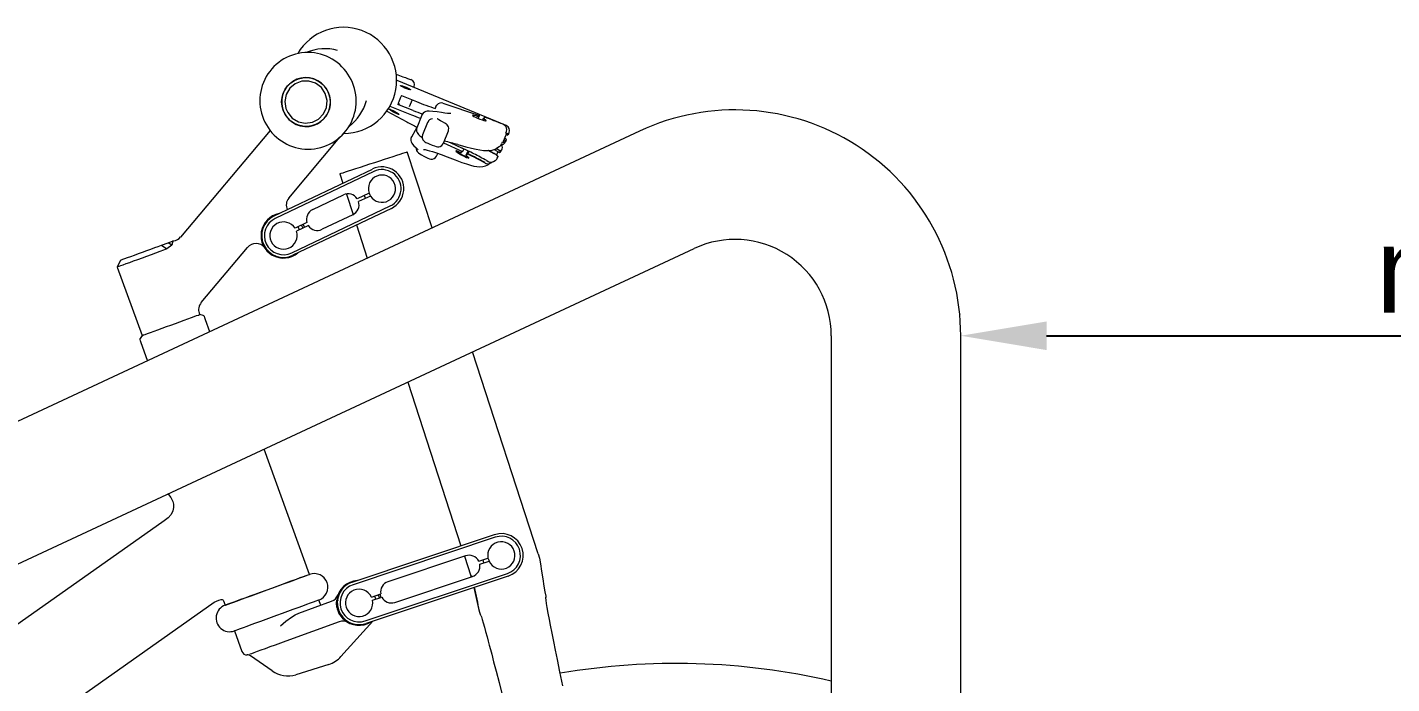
# Model space of a CAD drawing. Header units: millimetres. Extents: x -470 to 13540, y 264 to 3642.
# Drawn here: x 783 to 1418, y 3217 to 3522 of the extents above; entities that cross this region are included whole.
import ezdxf

# ---------------------------------------------------------------- set-up
doc = ezdxf.new("R2010")
doc.units = ezdxf.units.MM
doc.layers.add('ZANO_R', color=7, linetype='Continuous', lineweight=0)
doc.layers.add('ZANO_W', color=1, linetype='Continuous', lineweight=0)
doc.styles.add('Arial', font='arial.ttf')
doc.styles.get("Standard").update_dxf_attribs({"font": 'ARIALUNI.TTF'})
doc.dimstyles.new('pl i ang', dxfattribs={"dimtxt": 50, "dimasz": 50, "dimexe": 1.25, "dimexo": 0.625, "dimgap": 10, "dimtad": 1, "dimtoh": 1, "dimtxsty": 'Standard', "dimcen": 2.5, "dimclrd": 1, "dimclre": 1, "dimclrt": 1, "dimadec": 0, "dimazin": 0, "dimtfac": 1, "dimtmove": 0, "dimatfit": 3, "dimfxl": 1, "dimarcsym": 1})

# ---------------------------------------------------------------- blocks, each defined once
blk = doc.blocks.new('*D452')
at = {"layer": 'ZANO_W', "color": 1, "lineweight": -2}
for p, q in [((1217.53, 3388.47), (1217.53, 3388.47)), ((1818.38, 3388.47), (1818.38, 3388.47)), ((1257.53, 3378.47), (1778.38, 3378.47))]:
    blk.add_line(p, q, dxfattribs=at)
at = {"layer": 'ZANO_W', "color": 1}
for points in [[(1257.53, 3385.13), (1257.53, 3371.8), (1217.53, 3378.47)], [(1778.38, 3371.8), (1778.38, 3385.13), (1818.38, 3378.47)]]:
    blk.add_solid(points, dxfattribs=at)
at = {"layer": 'ZANO_W', "color": 1, "insert": (1517.95, 3408.89), "char_height": 40, "attachment_point": 5, "style": 'Arial'}
blk.add_mtext('min. 500', dxfattribs=at)

msp = doc.modelspace()

# ---------------------------------------------------------------- linework, layer by layer
at = {"layer": 'ZANO_R'}
for p, q in [((954.61, 3500.15), (957.71, 3499.05)), ((1005.91, 3476.34), (955.16, 3497.3)), ((962.93, 3494.09), (963.06, 3494.45)), ((956.56, 3489.09), (955.86, 3487.33)), ((957.06, 3490.27), (964.12, 3487.44)), ((962.08, 3488.26), (960.76, 3484.96)), ((950.27, 3483.05), (959.55, 3478.03)), ((951.7, 3485.34), (961.71, 3481.33)), ((955.42, 3486.17), (956.17, 3486.61)), ((962.48, 3483.34), (955.42, 3486.17)), ((973.15, 3485.11), (972.82, 3484.29)), ((976.4, 3486.68), (993.41, 3480.99)), ((964.27, 3475.59), (963.42, 3474.02)), ((966.55, 3481.17), (964.21, 3475.31)), ((966.61, 3481.15), (966.62, 3481.18)), ((969.28, 3477.79), (966.94, 3471.93)), ((993.41, 3480.99), (992.76, 3480.59)), ((992.86, 3479.62), (993.41, 3480.99)), ((995.09, 3479.62), (994.8, 3478.89)), ((995.11, 3479.63), (995.91, 3480.13)), ((1004.41, 3476.89), (1004.55, 3476.83)), ((1067.98, 3473.74), (268.22, 3100.8)), ((895.94, 3474.07), (854.28, 3424.43)), ((904.69, 3442.53), (928.45, 3470.85)), ((963.42, 3474.02), (961.77, 3470.97)), ((961.82, 3470.94), (961.83, 3470.98)), ((964.28, 3475.32), (964.27, 3475.28)), ((966.85, 3471.93), (966.89, 3471.71)), ((976.65, 3468.05), (978.99, 3473.91)), ((1005.95, 3472.66), (1004.42, 3468.83)), ((1004.82, 3469.82), (1005.52, 3469.53)), ((1005.17, 3468.66), (1005.52, 3469.53)), ((1005.52, 3469.53), (1005.99, 3469.81)), ((1005.66, 3468.95), (1006.01, 3469.83)), ((1005.73, 3472.77), (1006.06, 3473.59)), ((1005.73, 3472.77), (1005.73, 3472.77)), ((1005.75, 3472.17), (1006.46, 3471.88)), ((1006.46, 3471.88), (1006.81, 3472.76)), ((1006.93, 3472.15), (1006.46, 3471.88)), ((1006.63, 3472.65), (1006.81, 3472.76)), ((1006.95, 3472.17), (1006.93, 3472.15)), ((1006.95, 3472.17), (1007.3, 3473.05)), ((971.33, 3428.67), (959.8, 3464.09)), ((973.79, 3462.7), (974.11, 3463.29)), ((976.73, 3468.26), (985.53, 3464.19)), ((979.81, 3468.37), (985.33, 3465.82)), ((985.53, 3464.19), (984.89, 3463.79)), ((986.2, 3465.42), (985.53, 3464.19)), ((985.63, 3464.36), (985.62, 3464.36)), ((986.2, 3465.42), (985.63, 3464.36)), ((985.63, 3464.37), (985.63, 3464.36)), ((988.14, 3464.48), (987.1, 3462.55)), ((987.11, 3462.57), (987.92, 3463.07)), ((987.92, 3463.07), (988.57, 3464.28)), ((1000.2, 3463.17), (997.54, 3464.65)), ((1000.26, 3463.27), (997.75, 3464.66)), ((1000.24, 3465.15), (1002.8, 3463.73)), ((1001.41, 3465.38), (1001.11, 3465.55)), ((1001.46, 3465.49), (1001.23, 3465.61)), ((1001.35, 3462.62), (1002.15, 3464.1)), ((1001.35, 3462.62), (1002.15, 3464.09)), ((1001.87, 3466.01), (1002.67, 3466.51)), ((1002.8, 3463.73), (1003.27, 3464.01)), ((1003.29, 3464.02), (1003.74, 3464.85)), ((1004.04, 3468.55), (1003.72, 3467.73)), ((1003.74, 3464.85), (1003.79, 3464.94)), ((1003.79, 3464.94), (1003.8, 3464.97)), ((1003.92, 3467.31), (1003.84, 3467.27)), ((1003.92, 3467.31), (1004.57, 3467.69)), ((1004.05, 3468.56), (1004.04, 3468.55)), ((1004.47, 3468.94), (1005.17, 3468.66)), ((1004.99, 3468.55), (1005.17, 3468.66)), ((973.41, 3462.01), (973.73, 3462.61)), ((995.98, 3458.89), (996.11, 3458.82)), ((996.82, 3459.97), (997.51, 3459.58)), ((998.72, 3458.93), (998.72, 3458.93)), ((1000.02, 3459.61), (1000.68, 3459.98)), ((1001.64, 3460.97), (1001.65, 3461)), ((1001.65, 3461), (1001.7, 3461.09)), ((1001.7, 3461.09), (1002.15, 3461.92)), ((897.82, 3434.26), (943.67, 3456.08)), ((944.22, 3454.93), (898.36, 3433.11)), ((928.41, 3453.87), (929.84, 3449.49)), ((915.76, 3437.17), (930.09, 3443.99)), ((931.49, 3444.42), (934.59, 3434.89)), ((942.02, 3444.89), (936.48, 3442.25)), ((939.71, 3443.79), (940.37, 3442.41)), ((906, 3417.06), (951.86, 3438.88)), ((952.4, 3437.74), (906.54, 3415.91)), ((942.67, 3443.51), (937.13, 3440.88)), ((913.08, 3431.12), (907.54, 3428.48)), ((934.46, 3434.82), (920.13, 3428)), ((913.74, 3429.74), (908.2, 3427.11)), ((909.64, 3427.8), (908.98, 3429.17)), ((911.31, 3428.41), (910.6, 3429.93)), ((911.29, 3430.26), (911.94, 3428.89)), ((936.18, 3430.02), (941.19, 3414.62)), ((293.7, 3046.17), (1093.46, 3419.1)), ((845.32, 3420.6), (848.44, 3421.74)), ((845.32, 3420.6), (847.92, 3418.85)), ((850.15, 3420.56), (847.92, 3418.85)), ((850.15, 3420.56), (848.44, 3421.74)), ((863.87, 3393.88), (885.44, 3419.59)), ((826.28, 3413.67), (824.76, 3410.42)), ((824.76, 3410.42), (836.35, 3378.59)), ((863.19, 3388.36), (862.99, 3388.91)), ((864.81, 3387.93), (863.19, 3388.36)), ((865.72, 3386.06), (867.78, 3380.38)), ((836.35, 3378.59), (835.36, 3377.19)), ((835.42, 3377.15), (835.42, 3377.15)), ((838.91, 3366.92), (835.89, 3375.2)), ((1157.24, 3378.47), (1157.24, 2587.43)), ((1217.53, 2587.43), (1217.53, 3378.47)), ((1020.74, 3276.97), (990.14, 3370.93)), ((960, 3356.87), (984.81, 3280.69)), ((914.32, 3267.37), (893.1, 3325.68)), ((846.58, 3292.35), (520.22, 3062.22)), ((934.16, 3263.78), (1000.4, 3285.89)), ((1000.8, 3284.68), (934.56, 3262.58)), ((986.95, 3276.05), (950.82, 3263.99)), ((986.38, 3275.86), (989.36, 3266.7)), ((993.08, 3273.54), (997.39, 3274.98)), ((993.56, 3272.1), (997.88, 3273.54)), ((940.19, 3245.72), (1006.43, 3267.82)), ((1006.83, 3266.62), (940.59, 3244.51)), ((954.04, 3254.35), (990.17, 3266.41)), ((989.35, 3266.75), (989.52, 3266.2)), ((989.65, 3266.85), (989.82, 3266.3)), ((545.81, 3025.89), (869.95, 3254.45)), ((874.19, 3255.12), (874.95, 3253.04)), ((909.24, 3249.31), (924.57, 3254.89)), ((919.53, 3253.06), (918.66, 3255.44)), ((926.85, 3254.07), (926.97, 3255.33)), ((926.97, 3252.2), (926.85, 3254.07)), ((927.72, 3255.24), (926.97, 3255.33)), ((943.11, 3256.86), (947.42, 3258.3)), ((943.59, 3255.42), (947.91, 3256.86)), ((1024.28, 3257.32), (1024.35, 3256.61)), ((929.26, 3247.44), (928.16, 3248.95)), ((930.16, 3246.55), (929.26, 3247.44)), ((930.16, 3246.55), (930.42, 3246.82)), ((994.13, 3248.22), (993.37, 3250.16)), ((879.29, 3241.11), (882.77, 3231.57)), ((928.04, 3245.34), (903.32, 3236.35)), ((943.74, 3245.56), (928.94, 3229.14)), ((896.86, 3222.44), (886.88, 3229.45)), ((923.3, 3225.52), (907.94, 3220.72))]:
    msp.add_line(p, q, dxfattribs=at)
at = {"layer": 'ZANO_R', "flags": 128}
for points in [[(921.83, 3493.88), (922.87, 3492.12), (923.59, 3490.2), (923.95, 3488.19), (923.96, 3486.14), (923.59, 3484.14), (922.88, 3482.23), (921.84, 3480.48), (920.5, 3478.95), (918.91, 3477.69), (917.12, 3476.74), (915.19, 3476.12), (913.18, 3475.86), (911.14, 3475.97), (909.16, 3476.44), (907.29, 3477.26), (905.59, 3478.4), (904.12, 3479.82), (902.92, 3481.48), (902.04, 3483.33), (901.5, 3485.3), (901.31, 3487.34), (901.49, 3489.37), (902.03, 3491.34), (902.91, 3493.17), (904.11, 3494.82), (905.58, 3496.22), (907.27, 3497.33), (909.14, 3498.12), (911.13, 3498.56), (913.16, 3498.64), (915.17, 3498.35), (917.11, 3497.7), (918.9, 3496.72), (920.49, 3495.43), (921.83, 3493.88)], [(922.46, 3492.91), (921.28, 3494.59), (919.82, 3496.03), (918.14, 3497.19), (916.28, 3498.02), (914.3, 3498.52), (912.27, 3498.65), (910.25, 3498.41), (908.31, 3497.82), (906.51, 3496.88), (904.91, 3495.64), (903.55, 3494.13), (902.49, 3492.39), (901.76, 3490.5), (901.37, 3488.49), (901.35, 3486.45), (901.69, 3484.43), (902.39, 3482.51), (903.41, 3480.73), (904.73, 3479.17), (906.31, 3477.86), (908.09, 3476.86), (910.01, 3476.19), (912.03, 3475.88), (914.06, 3475.93), (916.05, 3476.35), (917.93, 3477.11), (919.63, 3478.21), (921.12, 3479.59), (922.33, 3481.22), (923.23, 3483.04), (923.8, 3485), (924, 3487.03), (923.84, 3489.07), (923.32, 3491.05), (922.46, 3492.91)], [(904.16, 3482.35), (906.27, 3479.79), (909.1, 3478.07), (912.33, 3477.38), (915.63, 3477.81), (918.54, 3479.29), (920.83, 3481.69), (922.17, 3484.68), (922.45, 3488), (921.62, 3491.23), (919.8, 3493.98), (917.14, 3496), (914.02, 3497.02), (910.69, 3496.95), (907.62, 3495.78), (905.11, 3493.65), (903.45, 3490.8), (902.83, 3487.55), (903.32, 3484.25), (904.16, 3482.35)], [(955.15, 3497.3), (955.13, 3497.31), (955.08, 3497.32), (955.08, 3497.31)], [(961.33, 3492.99), (961.04, 3492.99), (960.43, 3493.14), (959.61, 3493.41), (958.69, 3493.77), (957.82, 3494.15), (957.13, 3494.5), (956.73, 3494.76), (956.66, 3494.9), (956.96, 3494.9), (957.56, 3494.75), (958.39, 3494.47), (959.3, 3494.12), (960.17, 3493.74), (960.86, 3493.39), (961.27, 3493.13), (961.33, 3492.99)], [(957.71, 3499.05), (958.93, 3498.62), (959.99, 3498.24), (960.82, 3497.95), (961.34, 3497.76), (961.52, 3497.7)], [(955.94, 3481.48), (955.65, 3481.51), (955.08, 3481.71), (954.29, 3482.07), (953.42, 3482.53), (952.6, 3483.01), (951.95, 3483.44), (951.57, 3483.77), (951.52, 3483.93), (951.8, 3483.9), (952.38, 3483.69), (953.17, 3483.33), (954.03, 3482.88), (954.86, 3482.4), (955.51, 3481.96), (955.89, 3481.64), (955.94, 3481.48)], [(980.14, 3481.92), (980.13, 3481.92), (979.9, 3481.91), (979.39, 3481.91), (978.56, 3481.96), (977.36, 3482.09), (975.76, 3482.32), (973.73, 3482.64), (971.66, 3482.92), (969.98, 3483.03), (969.02, 3482.97), (968.44, 3482.84), (967.77, 3482.54), (967.15, 3482.04), (966.66, 3481.32), (966.62, 3481.18)], [(973.15, 3485.11), (973.55, 3485.8), (973.69, 3485.95)], [(978.94, 3473.91), (979.08, 3474.23), (979.15, 3475.04), (979.01, 3475.7), (978.76, 3476.23), (978.45, 3476.63), (978.14, 3476.92), (977.83, 3477.15), (977.36, 3477.43), (976.28, 3478), (975.28, 3478.54), (974.55, 3478.96), (974.07, 3479.28), (973.82, 3479.47), (973.8, 3479.49)], [(991.83, 3480.78), (991.01, 3481.02), (990.45, 3481.12), (990.22, 3481.08), (990.35, 3480.9), (990.81, 3480.59), (991.56, 3480.2), (992.51, 3479.77), (993.57, 3479.33), (994.61, 3478.95), (995.52, 3478.66), (996.2, 3478.5), (996.58, 3478.47), (996.61, 3478.6), (996.3, 3478.85), (995.67, 3479.21)], [(995.11, 3479.63), (995.09, 3479.61), (995.1, 3479.58), (995.14, 3479.53), (995.2, 3479.48), (995.28, 3479.42), (995.39, 3479.36), (995.52, 3479.29), (995.67, 3479.21)], [(961.84, 3470.98), (961.54, 3470.21), (961.49, 3469.41), (961.63, 3468.72), (961.89, 3468.14), (962.25, 3467.58), (962.81, 3466.93), (963.76, 3466.04), (964.38, 3465.46), (964.72, 3465.12), (964.86, 3464.96), (964.86, 3464.97)], [(964.28, 3475.32), (964.08, 3474.55), (964.12, 3473.75), (964.34, 3473.1), (964.65, 3472.56), (965.04, 3472.08), (965.62, 3471.56), (966.6, 3470.84), (966.79, 3470.7)], [(966.96, 3471.94), (966.77, 3471.29), (966.79, 3470.54), (967.09, 3469.7), (967.38, 3469.29), (967.71, 3468.96), (968.04, 3468.71), (968.48, 3468.45), (969.32, 3468.03), (970.35, 3467.58), (971.08, 3467.29)], [(928.41, 3453.87), (928.58, 3453.92), (929.08, 3454.09), (929.9, 3454.35), (931.02, 3454.72), (932.42, 3455.17), (934.07, 3455.71), (935.93, 3456.32), (937.97, 3456.98), (940.14, 3457.69), (942.39, 3458.42), (944.68, 3459.17), (946.96, 3459.91), (949.17, 3460.63), (951.28, 3461.32), (953.24, 3461.95), (955, 3462.53), (956.53, 3463.02), (957.79, 3463.44), (958.76, 3463.75), (959.42, 3463.97), (959.76, 3464.08), (959.8, 3464.09)], [(963.93, 3465.88), (963.96, 3465.28), (964.18, 3464.62), (964.45, 3464.19), (964.75, 3463.84), (965.09, 3463.55), (965.64, 3463.15), (966.49, 3462.62), (967.49, 3462.05), (968.1, 3461.73)], [(967.42, 3465.17), (967.43, 3465.17), (967.68, 3465.16), (968.19, 3465.08), (969.01, 3464.91), (970.2, 3464.59), (971.59, 3464.16), (973.35, 3463.56), (975.54, 3462.77), (978.31, 3461.74), (980.87, 3460.77)], [(971.08, 3467.29), (971.42, 3467.15), (972.41, 3466.8), (973.3, 3466.54), (973.84, 3466.44), (974.44, 3466.43), (975.18, 3466.6), (975.84, 3466.98), (976.4, 3467.58), (976.6, 3468.05)], [(984, 3464.06), (983.21, 3464.38), (982.68, 3464.54), (982.46, 3464.51), (982.56, 3464.29), (982.99, 3463.92), (983.7, 3463.44), (984.6, 3462.89), (985.6, 3462.34), (986.59, 3461.84), (987.46, 3461.46), (988.11, 3461.23), (988.47, 3461.18), (988.51, 3461.31), (988.22, 3461.62), (987.63, 3462.06)], [(983.34, 3467.42), (983.39, 3467.41), (987.13, 3466.43), (989.7, 3465.8), (991.86, 3465.31), (993.66, 3464.96), (995.35, 3464.72), (996.73, 3464.63), (998.05, 3464.67), (999.33, 3464.87), (1000.26, 3465.16), (1001.04, 3465.51), (1001.69, 3465.87), (1001.87, 3465.98)], [(1003.29, 3467.07), (1003.5, 3467.12), (1003.92, 3467.31)], [(968.1, 3461.73), (968.4, 3461.57), (969.31, 3461.14), (970.19, 3460.81), (970.75, 3460.68), (971.57, 3460.7), (972.33, 3460.95), (972.98, 3461.43), (973.38, 3462.01)], [(980.87, 3460.77), (982.12, 3460.3), (985.25, 3459.16), (987.43, 3458.42), (989.26, 3457.86), (990.83, 3457.47), (992.27, 3457.22), (993.61, 3457.13), (994.94, 3457.22), (996.18, 3457.53), (996.96, 3457.86), (997.62, 3458.21), (997.9, 3458.39)], [(987.11, 3462.57), (987.09, 3462.54), (987.1, 3462.51), (987.13, 3462.46), (987.19, 3462.4), (987.27, 3462.33), (987.37, 3462.25), (987.49, 3462.16), (987.63, 3462.06)], [(998.75, 3459.07), (998.92, 3459.16), (999.06, 3459.29)], [(942.02, 3444.89), (942.38, 3444.04), (942.67, 3443.51)], [(847.92, 3418.85), (846.34, 3418.27), (844.55, 3417.62), (842.6, 3416.91), (840.54, 3416.16), (838.42, 3415.39), (836.3, 3414.62), (834.22, 3413.86), (832.24, 3413.14), (830.41, 3412.47), (828.78, 3411.88), (827.38, 3411.37), (826.26, 3410.96), (825.43, 3410.66), (824.93, 3410.48), (824.76, 3410.42)], [(826.28, 3413.67), (826.32, 3413.69), (826.66, 3413.81), (827.34, 3414.06), (828.32, 3414.42), (829.58, 3414.88), (831.08, 3415.42), (832.78, 3416.04), (834.62, 3416.71), (836.54, 3417.41), (838.48, 3418.11), (840.39, 3418.81), (842.2, 3419.47), (843.86, 3420.07), (845.32, 3420.6)], [(848.44, 3421.74), (848.9, 3421.91), (849.98, 3422.3), (850.44, 3422.47), (850.44, 3422.47)], [(850.99, 3422.6), (850.99, 3422.6), (850.97, 3422.59), (850.91, 3422.53), (850.81, 3422.44), (850.7, 3422.3), (850.59, 3422.11), (850.52, 3421.97), (850.44, 3421.75), (850.42, 3421.67), (850.39, 3421.55), (850.35, 3421.38), (850.34, 3421.35), (850.28, 3421.04), (850.15, 3420.56)], [(850.99, 3422.6), (850.72, 3422.54), (850.44, 3422.47)], [(836.35, 3378.59), (836.51, 3378.65), (837.01, 3378.83), (837.81, 3379.12), (838.91, 3379.52), (840.28, 3380.02), (841.88, 3380.6), (843.68, 3381.25), (845.62, 3381.96), (847.67, 3382.71), (849.77, 3383.47), (851.87, 3384.24), (853.92, 3384.98), (855.86, 3385.69), (857.66, 3386.34), (859.26, 3386.93), (860.63, 3387.42), (861.73, 3387.83), (862.54, 3388.12), (863.03, 3388.3), (863.19, 3388.36)], [(864.81, 3387.91), (864.81, 3387.93), (864.81, 3387.92)], [(865.15, 3387.61), (865.18, 3387.53), (865.37, 3387), (865.72, 3386.06)], [(835.89, 3375.2), (835.55, 3376.13), (835.36, 3376.67), (835.35, 3376.68)], [(848.24, 3304.75), (848.55, 3304.54), (849.69, 3303.2), (850.61, 3301.34), (850.92, 3300.06), (850.99, 3298.57), (850.66, 3296.95), (849.83, 3295.31), (848.44, 3293.77), (846.55, 3292.32)], [(994.97, 3274.17), (995.2, 3273.38), (995.45, 3272.73)], [(997.39, 3274.98), (997.43, 3274.82), (997.88, 3273.54)], [(1020.74, 3276.97), (1021.33, 3274.97), (1021.88, 3272.3), (1022.38, 3268.96), (1022.86, 3265.34), (1023.36, 3261.87), (1023.85, 3259.21), (1024.28, 3257.32)], [(874.95, 3253.04), (875.12, 3253.1), (875.62, 3253.29), (876.45, 3253.59), (877.59, 3254), (879.02, 3254.52), (880.72, 3255.14), (882.65, 3255.85), (884.79, 3256.62), (887.1, 3257.47), (889.54, 3258.35), (892.07, 3259.27), (894.64, 3260.21), (897.2, 3261.14), (899.73, 3262.06), (902.17, 3262.95), (904.48, 3263.79), (906.62, 3264.57), (908.55, 3265.27), (910.25, 3265.89), (911.68, 3266.41), (912.82, 3266.83), (913.65, 3267.13), (914.15, 3267.31), (914.32, 3267.37)], [(914.32, 3267.37), (914.31, 3267.37), (914.05, 3267.27), (913.46, 3267.06), (912.54, 3266.73), (911.33, 3266.28), (909.82, 3265.73), (908.06, 3265.09), (906.06, 3264.37), (903.87, 3263.57), (901.52, 3262.71), (899.06, 3261.82), (896.51, 3260.89), (893.94, 3259.95), (891.38, 3259.02), (888.87, 3258.11), (886.46, 3257.23), (884.2, 3256.41), (882.11, 3255.65), (880.23, 3254.97), (878.6, 3254.37), (877.25, 3253.88), (876.19, 3253.49), (875.45, 3253.23), (875.04, 3253.07), (874.95, 3253.04)], [(989.35, 3266.75), (989.65, 3266.85), (989.65, 3266.85)], [(869.95, 3254.45), (872.01, 3255.45), (873.21, 3255.69), (873.55, 3255.67), (873.85, 3255.58), (873.97, 3255.5), (874.07, 3255.39), (874.19, 3255.12)], [(918.66, 3255.44), (918.49, 3255.38), (917.99, 3255.2), (917.16, 3254.9), (916.03, 3254.48), (914.6, 3253.96), (912.9, 3253.34), (910.96, 3252.64), (908.82, 3251.86), (906.51, 3251.02), (904.07, 3250.13), (901.55, 3249.21), (898.98, 3248.28), (896.41, 3247.34), (893.88, 3246.42), (891.44, 3245.53), (889.13, 3244.69), (886.99, 3243.91), (885.06, 3243.21), (883.36, 3242.59), (881.93, 3242.07), (880.79, 3241.66), (879.96, 3241.36), (879.46, 3241.17), (879.29, 3241.11)], [(945.11, 3255.92), (944.83, 3256.86), (944.63, 3257.37)], [(946.8, 3256.49), (946.5, 3257.47), (946.32, 3257.93)], [(947.04, 3258.18), (947.51, 3256.8), (947.53, 3256.73)], [(1032.26, 3215.51), (1030.91, 3222.02), (1029.71, 3227.83), (1028.85, 3232.06), (1028.02, 3236.15), (1027.23, 3240.07), (1026.5, 3243.79), (1025.98, 3246.46), (1025.45, 3249.29), (1024.96, 3252.04), (1024.64, 3253.9), (1024.41, 3255.43), (1024.34, 3256.45), (1024.38, 3256.86)], [(900.71, 3243.5), (900.74, 3243.52), (903.28, 3245.57), (905.91, 3247.5), (907.54, 3248.52), (909.24, 3249.31)], [(994.02, 3248.23), (994.04, 3248.28), (994.32, 3247.64), (994.69, 3246.45), (995.17, 3244.81), (995.73, 3242.87), (996.3, 3240.79), (996.95, 3238.41), (997.51, 3236.32), (997.99, 3234.51), (998.52, 3232.51), (999.11, 3230.26), (1000.02, 3226.77), (1001.16, 3222.39), (1002.54, 3217.04), (1004.17, 3210.68)], [(903.32, 3236.35), (900.76, 3235.41), (898.25, 3234.5), (895.85, 3233.63), (893.62, 3232.82), (891.6, 3232.08), (889.85, 3231.44), (888.39, 3230.91), (887.26, 3230.5), (886.48, 3230.22)]]:
    msp.add_lwpolyline(points, dxfattribs=at)
at = {"layer": 'ZANO_R'}
for centre, radius, start, end in [((930.13, 3497.33), 24.7, 270.27175, 149.71075), ((913.53, 3487.91), 22.37, 29.65921, 210.34073), ((921.52, 3489.49), 22.55, 75.00315, 112.73944), ((913.67, 3487.68), 22.37, 209.65953, 30.34041), ((960.67, 3495.31), 2.54, 340.41751, 70.41751), ((919.12, 3493.78), 22.44, 307.23974, 344.918), ((959.45, 3493.27), 12.19, 229.97725, 253.11931), ((1028.97, 3649.25), 178.73, 248.16196, 249.71899), ((1025.9, 3641.11), 165.62, 248.09874, 251.3663), ((975.62, 3484.19), 2.61, 72.64724, 137.5541), ((1112.41, 3378.47), 105.12, 0, 115), ((1020.58, 3590.5), 127.96, 241.51705, 243.91516), ((1009.03, 3598.81), 126.65, 248.05757, 250.1188), ((971.76, 3476.88), 2.62, 93.75228, 159.5576), ((992.74, 3482.84), 2.25, 246.34228, 270.72087), ((936.34, 3311.33), 179.01, 67.65084, 70.5633), ((1003.7, 3474.44), 2.5, 340.16921, 55.69566), ((1004.94, 3473.99), 2.54, 338.22457, 67.56172), ((916.63, 3221.8), 254.53, 74.80473, 76.268), ((1004.6, 3468.79), 1.72, 36.05639, 74.34778), ((1006.25, 3473.89), 1.3, 243.72797, 287.10942), ((993.69, 3478), 17.38, 230.75164, 252.35893), ((985, 3465.75), 1.96, 239.26773, 266.78624), ((919.8, 3324.23), 156.02, 62.93859, 65.16317), ((916.35, 3315.2), 164.28, 61.00855, 64.17607), ((911.67, 3306.2), 174.61, 61.09248, 64.07264), ((911.78, 3306.95), 175.06, 60.93534, 63.17461), ((998.47, 3458.79), 4.71, 39.82964, 68.40241), ((998.4, 3458.65), 4.97, 41.0905, 68.10843), ((999.98, 3461.5), 4.14, 37.27593, 69.83864), ((999.61, 3460.87), 4.97, 41.08697, 68.10936), ((1001.58, 3468.55), 2.29, 297.93518, 339.00282), ((1001.57, 3466.18), 2.54, 331.5958, 25.64729), ((1004.62, 3470.17), 1.66, 246.35432, 282.94931), ((1003.3, 3469.89), 2.54, 300, 338.22457), ((948.04, 3446.91), 10.16, 295.4479, 115.4479), ((997.32, 3461.05), 2.54, 256.12764, 316.92369), ((998.76, 3461.78), 2.52, 240.68463, 300.27611), ((999.41, 3462.18), 2.54, 300, 331.54315), ((948.04, 3446.91), 6.35, 212.34, 198.55579), ((948.04, 3446.91), 8.89, 295.4479, 115.4479), ((932.27, 3439.41), 5.08, 34.07482, 115.4479), ((908.22, 3439.32), 4.77, 137.79374, 206.71163), ((932.27, 3439.41), 5.08, 295.4479, 16.82097), ((902.18, 3425.09), 10.47, 101.30678, 309.58901), ((902.18, 3425.09), 10.16, 115.4479, 295.4479), ((902.18, 3425.09), 8.89, 115.4479, 295.4479), ((902.18, 3425.09), 6.35, 32.34, 18.55579), ((917.94, 3432.59), 5.08, 115.4479, 196.82097), ((917.94, 3432.59), 5.08, 214.07482, 295.4479), ((850.54, 3427.3), 4.7, 275.4307, 322.66174), ((889.33, 3416.33), 5.07, 38.32784, 140.17274), ((1112.41, 3378.47), 44.84, 0, 115), ((867.24, 3390.74), 4.6, 137.03934, 203.27135), ((864.68, 3387.43), 0.508, 18.99093, 74.9038), ((835.8, 3376.93), 0.508, 149.93684, 200.42917), ((1003.61, 3276.25), 10.16, 288.45714, 108.45714), ((1003.61, 3276.25), 8.89, 288.45714, 108.45714), ((1003.61, 3276.25), 6.35, 205.34925, 191.56504), ((988.56, 3271.23), 5.08, 27.08407, 108.45714), ((988.56, 3271.23), 5.08, 288.45714, 9.83022), ((916.49, 3261.41), 6.35, 290, 110), ((937.37, 3254.15), 10.47, 94.31603, 173.51706), ((937.37, 3254.15), 10.16, 108.45714, 288.45714), ((937.37, 3254.15), 8.89, 108.45714, 288.45714), ((937.37, 3254.15), 6.35, 25.34925, 11.56504), ((952.43, 3259.17), 5.08, 108.45714, 189.83022), ((663.16, 3183.13), 336.94, 11.47445, 13.41549), ((772.68, 3211.41), 224.13, 10.00733, 12.88493), ((877.12, 3247.08), 6.35, 110, 290), ((922.83, 3259.66), 5.08, 290, 339.2272), ((952.43, 3259.17), 5.08, 207.08407, 288.45714), ((937.37, 3254.15), 10.58, 190.57918, 209.42082), ((929.78, 3240.57), 5.08, 60.7728, 110), ((937.37, 3254.15), 10.47, 226.48294, 302.59825), ((885.15, 3232.44), 2.54, 200, 273.14279), ((885.43, 3227.36), 2.54, 54.93337, 93.05893), ((885.42, 3227.37), 2.54, 54.92827, 68.18457), ((919.51, 3237.63), 12.7, 287.35545, 317.98589), ((904.15, 3232.83), 12.7, 234.93337, 287.35545), ((1085.11, 2903.94), 322, 77.05465, 99.66382)]:
    msp.add_arc(centre, radius, start, end, dxfattribs=at)
for centre, major_axis, ratio, start_param, end_param in [((957.02, 3489.35), (1.45, 3.52), 0.085845, 1.341665, 1.681502), ((956.32, 3487.59), (1.45, 3.52), 0.085845, 1.681502, 2.021339), ((1003.61, 3474.49), (-1.27, 2.2), 0.990264, 5.11678, 5.37392), ((997.31, 3461.04), (-1.27, 2.2), 0.99026, 2.116186, 2.373326)]:
    msp.add_ellipse(centre, major_axis=major_axis, ratio=ratio, start_param=start_param, end_param=end_param, dxfattribs=at)

# ---------------------------------------------------------------- dimensions: what is measured, and where the dimension line sits
at = {"layer": 'ZANO_W'}
dim = msp.add_linear_dim(base=(1818.38, 3378.47), p1=(1217.53, 3378.47), p2=(1818.38, 3378.47), text='min. 500', dimstyle='pl i ang', override={"dimtxt": 40, "dimasz": 40, "dimexe": 10, "dimexo": 10, "dimtoh": 0, "dimdec": 0, "dimtxsty": 'Arial', "dimtdec": 0, "dimtmove": 1}, dxfattribs=at)
dim.commit()
dim.dimension.update_dxf_attribs({"geometry": '*D452', "text_midpoint": (1517.95, 3408.89)})

doc.saveas('drawing.dxf')
